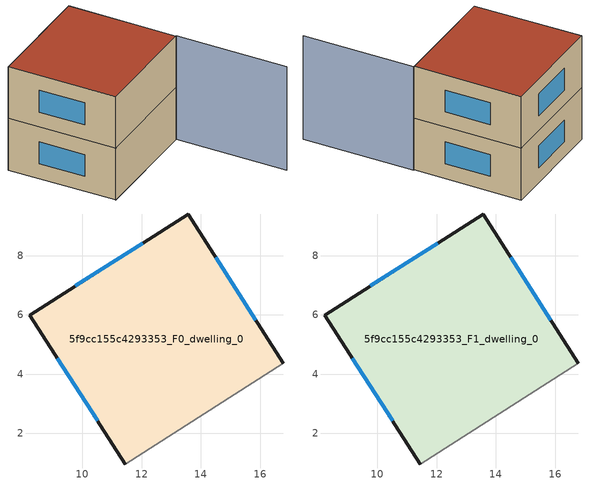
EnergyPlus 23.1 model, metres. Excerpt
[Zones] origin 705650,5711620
5f9cc155c4293353_F0_dwelling_0
 floor ground (EU_floor_Construction): 13.58,9.4 16.79,4.37 11.45,0.96 8.22,5.99 z0
 wall outside (EU_wall_Construction): 16.79,4.37 13.58,9.4 8.22,5.99 11.45,0.96 z0:3
 wall adiabatic (EU_wall_Construction): 11.45,0.96 16.79,4.37 z0:3
 window (EU_Window_Construction): 12.03,8.42 9.77,6.98 / 15.86,5.82 14.51,7.95 / 9.15,4.54 10.52,2.42 z0.87:2.13
5f9cc155c4293353_F1_dwelling_0
 floor to 5f9cc155c4293353_F0_dwelling_0 (EU_floor_Construction): 13.58,9.4 16.79,4.37 11.45,0.96 8.22,5.99 z3
 wall outside (EU_wall_Construction): 16.79,4.37 13.58,9.4 8.22,5.99 11.45,0.96 z3:6
 wall adiabatic (EU_wall_Construction): 11.45,0.96 16.79,4.37 z3:6
 window (EU_Window_Construction): 12.03,8.42 9.77,6.98 / 15.86,5.82 14.51,7.95 / 9.15,4.54 10.52,2.42 z3.87:5.13
 roof outside (EU_roof_Construction): 16.79,4.37 13.58,9.4 8.22,5.99 11.45,0.96 z6
shading: 11.45,0.96 16.8,4.38 / 16.8,4.38 20.11,-0.81 z0:6
[Building]
EU S2 Campaign: North Axis=0; Terrain=City; Solar Distribution=FullExterior
[Site:Location]
London: Latitude=51.5; Longitude=-0.5; Time Zone=0; Elevation=25
[SizingPeriod:WeatherFileDays]
AnnualSizingPeriod: Begin Month=1; Begin Day of Month=1; End Month=12; End Day of Month=31; Day of Week for Start Day=Monday; Use Weather File Daylight Saving Period=No; Use Weather File Rain and Snow Indicators=No
[MATERIAL]
EU_InternalMass_Material: Roughness=MediumRough; Thickness=0.1; Conductivity=1; Density=1800; Specific Heat=900; Thermal Absorptance=0.9; Solar Absorptance=0.7; Visible Absorptance=0.7
[MATERIAL:NOMASS] Roughness=MediumRough; Thermal Absorptance=0.9; Solar Absorptance=0.7; Visible Absorptance=0.7
Name | Thermal Resistance
EU_wall_NoMass | 0.724719
EU_roof_NoMass | 2.98947
EU_floor_NoMass | 2.39157
[WINDOWMATERIAL:SIMPLEGLAZINGSYSTEM]
EU_Window_SimpleGlazing: UFactor=2.63425; Solar Heat Gain Coefficient=0.76; Visible Transmittance=0.76
[CONSTRUCTION]
EU_wall_Construction: EU_wall_NoMass
EU_roof_Construction: EU_roof_NoMass
EU_floor_Construction: EU_floor_NoMass
EU_Window_Construction: EU_Window_SimpleGlazing
EU_InternalMass_Construction: EU_InternalMass_Material
[ZONE] Type=1; Multiplier=1; Ceiling Height=autocalculate; Floor Area=autocalculate; Part of Total Floor Area=Yes
Name | Volume
5f9cc155c4293353_F0_dwelling_0 | 113.673
5f9cc155c4293353_F1_dwelling_0 | 113.674
[INTERNALMASS] Construction=EU_InternalMass_Construction; Surface Area=37.8915
Name | Zone or ZoneList
5f9cc155c4293353_F0_dwelling_0_EU_InternalMass | 5f9cc155c4293353_F0_dwelling_0
5f9cc155c4293353_F1_dwelling_0_EU_InternalMass | 5f9cc155c4293353_F1_dwelling_0
[OTHEREQUIPMENT] Fuel Type=Electricity; Design Level Calculation Method=Watts/Area; Power per Zone Floor Area=1; Fraction Latent=0; Fraction Radiant=0; Fraction Lost=0; Carbon Dioxide Generation Rate=0; EndUse Subcategory=EU_Step8_InternalGains
Name | Zone or ZoneList or Space or SpaceList | Schedule
EU_Step8_InternalGain_5f9cc155c4293353_F0_dwelling_0_f000 | 5f9cc155c4293353_F0_dwelling_0 | EU_Step8_GainSchedule_5f9cc155c4293353_F0_dwelling_0_f000
EU_Step8_InternalGain_5f9cc155c4293353_F1_dwelling_0_f000 | 5f9cc155c4293353_F1_dwelling_0 | EU_Step8_GainSchedule_5f9cc155c4293353_F1_dwelling_0_f000
[ZONEVENTILATION:DESIGNFLOWRATE] Schedule=EU_AlwaysOn; Design Flow Rate Calculation Method=AirChanges/Hour; Air Changes per Hour=0.418135; Ventilation Type=Natural; Fan Pressure Rise=0; Fan Total Efficiency=1; Constant Term Coefficient=1; Temperature Term Coefficient=0; Velocity Term Coefficient=0; Velocity Squared Term Coefficient=0; Minimum Indoor Temperature=-100; Maximum Indoor Temperature=100; Delta Temperature=-100; Minimum Outdoor Temperature=-100; Maximum Outdoor Temperature=100; Maximum Wind Speed=40
Name | Zone or ZoneList or Space or SpaceList
EU_ConstantAir_5f9cc155c4293353_F0_dwelling_0 | 5f9cc155c4293353_F0_dwelling_0
EU_ConstantAir_5f9cc155c4293353_F1_dwelling_0 | 5f9cc155c4293353_F1_dwelling_0
[HVACTEMPLATE:THERMOSTAT] Constant Heating Setpoint=20; Constant Cooling Setpoint=50
EU_HeatOnly_5f9cc155c4293353_F0_dwelling_0; EU_HeatOnly_5f9cc155c4293353_F1_dwelling_0
[HVACTEMPLATE:ZONE:IDEALLOADSAIRSYSTEM] System Availability Schedule=EU_AlwaysOn; Maximum Heating Supply Air Temperature=50; Minimum Cooling Supply Air Temperature=13; Maximum Heating Supply Air Humidity Ratio=0.0156; Minimum Cooling Supply Air Humidity Ratio=0.0077; Heating Limit=NoLimit; Cooling Limit=NoLimit; Heating Availability Schedule=EU_AlwaysOn; Cooling Availability Schedule=EU_CoolingOff; Dehumidification Control Type=ConstantSensibleHeatRatio; Cooling Sensible Heat Ratio=0.7; Dehumidification Setpoint=60; Humidification Control Type=None; Humidification Setpoint=30; Outdoor Air Method=None; Outdoor Air Flow Rate per Person=0.00944; Outdoor Air Flow Rate per Zone Floor Area=0; Outdoor Air Flow Rate per Zone=0; Demand Controlled Ventilation Type=None; Outdoor Air Economizer Type=NoEconomizer; Heat Recovery Type=None; Sensible Heat Recovery Effectiveness=0.7; Latent Heat Recovery Effectiveness=0.65
Name | Template Thermostat
5f9cc155c4293353_F0_dwelling_0 | EU_HeatOnly_5f9cc155c4293353_F0_dwelling_0
5f9cc155c4293353_F1_dwelling_0 | EU_HeatOnly_5f9cc155c4293353_F1_dwelling_0
[SIZING:ZONE] Zone Cooling Design Supply Air Temperature Input Method=SupplyAirTemperature; Zone Cooling Design Supply Air Temperature=13; Zone Heating Design Supply Air Temperature Input Method=SupplyAirTemperature; Zone Heating Design Supply Air Temperature=50; Zone Cooling Design Supply Air Humidity Ratio=0.008; Zone Heating Design Supply Air Humidity Ratio=0.008; Cooling Design Air Flow Method=DesignDay; Cooling Design Air Flow Rate=0; Cooling Minimum Air Flow per Zone Floor Area=0.000762; Cooling Minimum Air Flow=0; Cooling Minimum Air Flow Fraction=0.2; Heating Design Air Flow Method=DesignDay; Heating Design Air Flow Rate=0; Heating Maximum Air Flow per Zone Floor Area=0.002032; Heating Maximum Air Flow=0.141576; Heating Maximum Air Flow Fraction=0.3; Account for Dedicated Outdoor Air System=No; Dedicated Outdoor Air System Control Strategy=NeutralSupplyAir; Dedicated Outdoor Air Low Setpoint Temperature for Design=autosize; Dedicated Outdoor Air High Setpoint Temperature for Design=autosize; Zone Load Sizing Method=Sensible Load Only No Latent Load; Zone Latent Cooling Design Supply Air Humidity Ratio Input Method=HumidityRatioDifference; Zone Cooling Design Supply Air Humidity Ratio Difference=0.005; Zone Latent Heating Design Supply Air Humidity Ratio Input Method=HumidityRatioDifference; Zone Humidification Design Supply Air Humidity Ratio Difference=0.005
5f9cc155c4293353_F0_dwelling_0; 5f9cc155c4293353_F1_dwelling_0
[SCHEDULE:CONSTANT]
Name | Hourly Value
EU_AlwaysOn | 1
EU_CoolingOff | 0
[SCHEDULE:FILE] Column Number=1; Rows to Skip at Top=0; Number of Hours of Data=8760; Column Separator=Comma; Interpolate to Timestep=No; Minutes per Item=60; Adjust Schedule for Daylight Savings=Yes
Name | File
EU_Step8_GainSchedule_5f9cc155c4293353_F0_dwelling_0_f000 | ../../schedules/5f9cc155c4293353/5f9cc155c4293353_F0_dwelling_0_f000_gain.csv
EU_Step8_GainSchedule_5f9cc155c4293353_F1_dwelling_0_f000 | ../../schedules/5f9cc155c4293353/5f9cc155c4293353_F1_dwelling_0_f000_gain.csv
